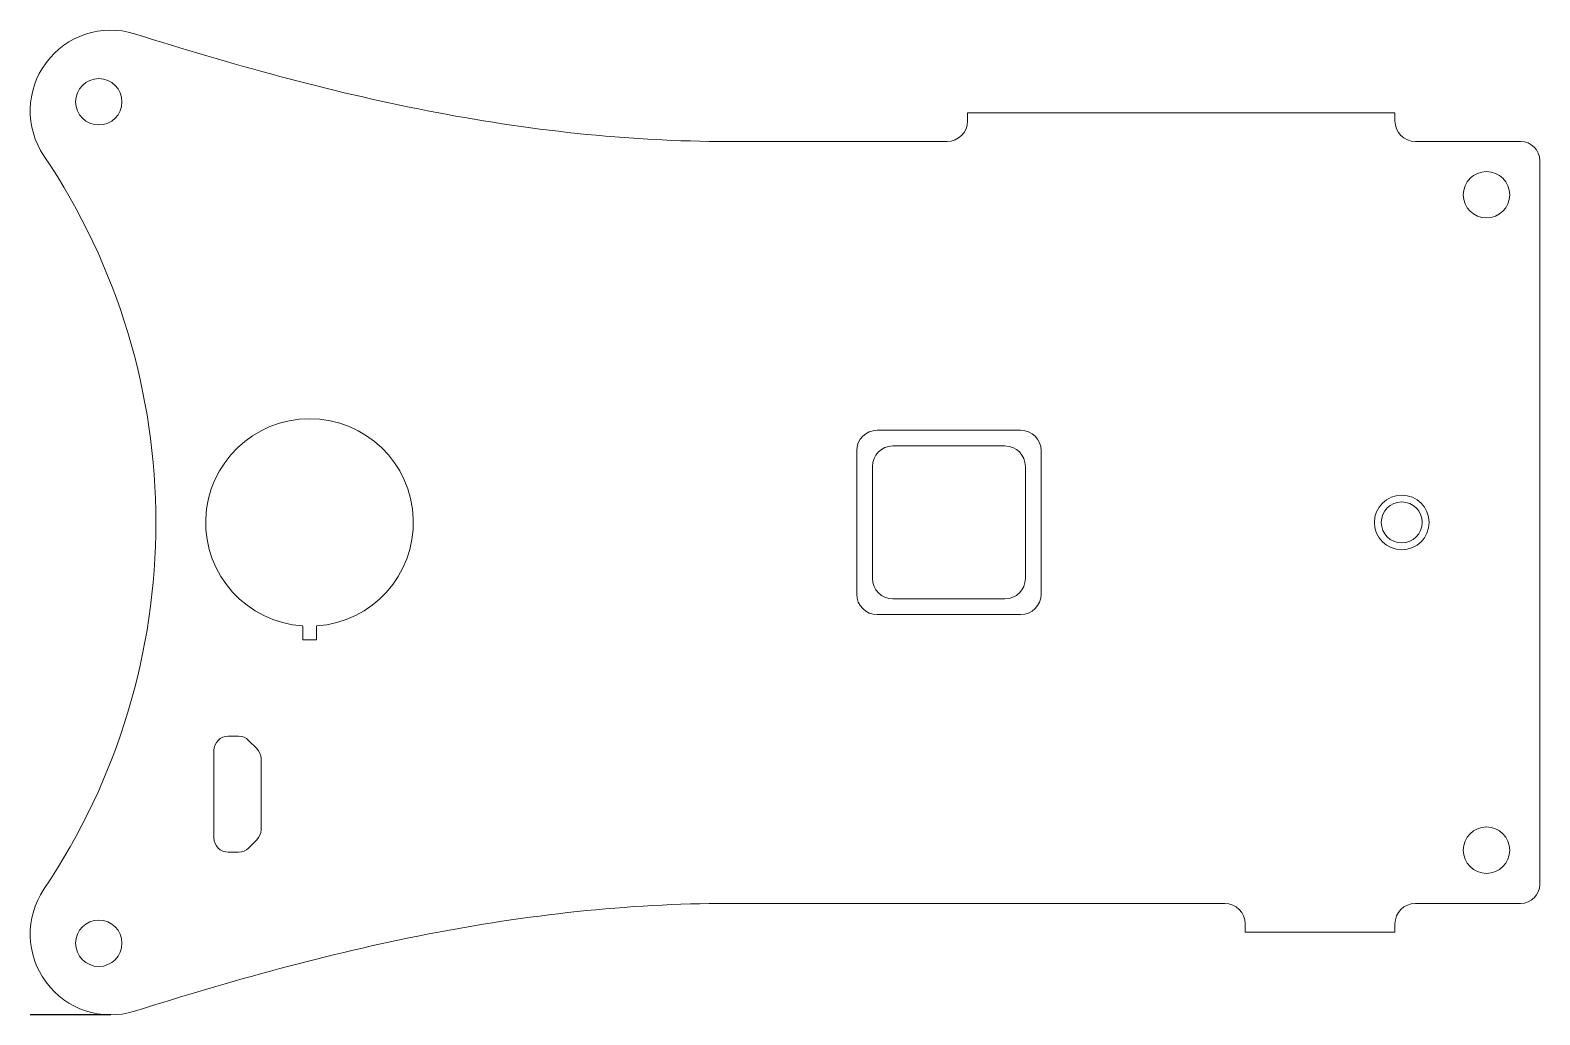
# Model space of a CAD drawing. Header units: millimetres. Extents: x 0 to 111, y 0 to 72.
import ezdxf

# ---------------------------------------------------------------- set-up
doc = ezdxf.new("R2010")
doc.units = ezdxf.units.MM
doc.linetypes.add('CENTERX2', pattern=[20.32, 12.7, -2.54, 2.54, -2.54])

msp = doc.modelspace()

# ---------------------------------------------------------------- linework, layer by layer
at = {"color": 7, "linetype": 'Continuous', "lineweight": 15}
for p, q in [((68.62, 66.06), (68.62, 65.46)), ((99.9, 66.06), (68.62, 66.06)), ((99.9, 65.46), (99.9, 66.06)), ((51.1, 63.96), (67.12, 63.96)), ((101.4, 63.96), (109.1, 63.96)), ((110.5, 62.56), (110.5, 9.56)), ((72.5, 42.81), (62, 42.81)), ((60.5, 41.31), (60.5, 30.81)), ((63.15, 41.66), (71.35, 41.66)), ((74, 30.81), (74, 41.31)), ((61.65, 31.96), (61.65, 40.16)), ((72.85, 40.16), (72.85, 31.96)), ((71.35, 30.46), (63.15, 30.46)), ((62, 29.31), (72.5, 29.31)), ((19.95, 27.46), (19.95, 28.47)), ((20.95, 28.47), (20.95, 27.46)), ((20.95, 27.46), (19.95, 27.46)), ((15.25, 20.41), (14.5, 20.41)), ((16.6, 19.5), (15.99, 20.1)), ((13.45, 19.36), (13.45, 12.96)), ((16.9, 13.56), (16.9, 18.75)), ((15.99, 12.21), (16.6, 12.82)), ((14.5, 11.91), (15.25, 11.91)), ((87.44, 8.16), (51.1, 8.16)), ((109.1, 8.16), (101.4, 8.16)), ((88.94, 6.66), (88.94, 6.06)), ((99.9, 6.06), (99.9, 6.66)), ((88.94, 6.06), (99.9, 6.06))]:
    msp.add_line(p, q, dxfattribs=at)
at = {"color": 7, "linetype": 'CENTERX2'}
msp.add_line((5.9, 0), (0, 0), dxfattribs=at)
at = {"color": 7, "linetype": 'Continuous', "lineweight": 15}
for centre, radius in [((5.02, 66.87), 1.7), ((106.6, 60.06), 1.7), ((100.4, 36.06), 2), ((100.4, 36.06), 1.5), ((106.6, 12.06), 1.7), ((5.02, 5.24), 1.7)]:
    msp.add_circle(centre, radius, dxfattribs=at)
for centre, radius, start, end in [((5.9, 66.21), 5.9, 72.9568, 213.9485), ((67.12, 65.46), 1.5, 270, 0), ((101.4, 65.46), 1.5, 180, 270), ((109.1, 62.56), 1.4, 0, 90), ((-38.9, 36.06), 48.1, 326.0515, 33.9485), ((20.45, 36.06), 7.6, 273.7722, 266.2278), ((62, 41.31), 1.5, 90, 180), ((72.5, 41.31), 1.5, 0, 90), ((63.15, 40.16), 1.5, 90, 180), ((71.35, 40.16), 1.5, 0, 90), ((63.15, 31.96), 1.5, 180, 270), ((71.35, 31.96), 1.5, 270, 0), ((62, 30.81), 1.5, 180, 270), ((72.5, 30.81), 1.5, 270, 0), ((14.5, 19.36), 1.05, 90, 180), ((15.25, 19.36), 1.05, 45, 90), ((15.85, 18.75), 1.05, 0, 45), ((15.85, 13.56), 1.05, 315, 360), ((14.5, 12.96), 1.05, 180, 270), ((15.25, 12.96), 1.05, 270, 315), ((5.9, 5.9), 5.9, 146.0515, 287.0526), ((109.1, 9.56), 1.4, 270, 0), ((87.44, 6.66), 1.5, 360, 90), ((101.4, 6.66), 1.5, 90, 180)]:
    msp.add_arc(centre, radius, start, end, dxfattribs=at)
for points, knots in [([(7.63, 71.85), (11.16, 70.74), (14.71, 69.68), (21.86, 67.77), (25.46, 66.92), (32.73, 65.5), (36.38, 64.94), (43.71, 64.16), (47.4, 63.96), (51.1, 63.96)], [0, 0, 0, 0, 0.25, 0.25, 0.5, 0.5, 0.75, 0.75, 1, 1, 1, 1]), ([(51.1, 8.16), (47.4, 8.16), (43.71, 7.95), (36.35, 7.17), (32.7, 6.61), (21.8, 4.48), (14.68, 2.49), (7.63, 0.26)], [0, 0, 0, 0, 0.25, 0.25, 0.5, 0.5, 1, 1, 1, 1])]:
    msp.add_open_spline(points, degree=3, knots=knots, dxfattribs=at)

doc.saveas('drawing.dxf')
